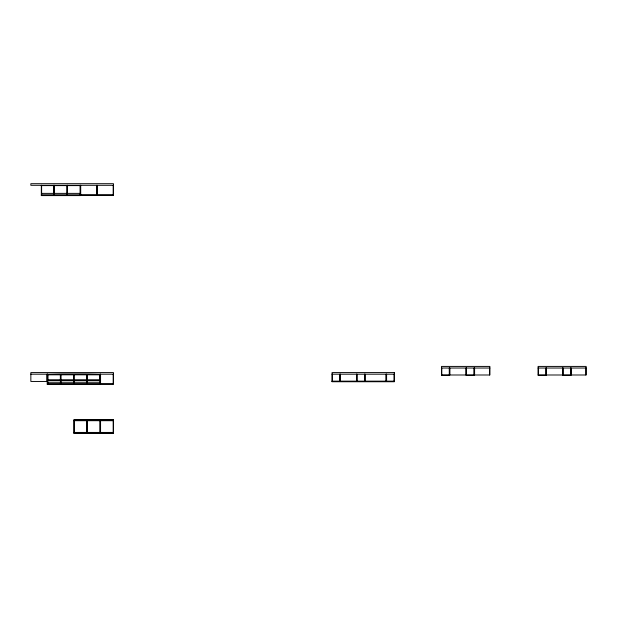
<?xml version="1.0" encoding="UTF-8"?>
<svg xmlns="http://www.w3.org/2000/svg" width="617" height="617" viewBox="0 0 617 617"><rect width="100%" height="100%" fill="white"/><g stroke="black" fill="none" stroke-linecap="round" stroke-linejoin="round"><path stroke-width="0.93" d="M113.466 185.308L30.85 185.308L30.85 183.696L113.466 183.696L113.466 195.304L80.411 195.304M41.331 185.601L53.748 185.601M54.327 185.601L66.937 185.601M67.515 185.601L80.125 185.601M41.617 193.376L53.748 193.376M54.327 193.376L66.937 193.376M67.515 193.376L80.125 193.376M41.331 194.987L113.466 194.987M41.331 195.273L113.466 195.273M441.51 368.033L489.875 368.033M538.101 368.033L586.15 368.033M30.85 374.195L113.466 374.195M332.046 374.195L394.363 374.195M47.81 374.488L60.42 374.195M99.985 374.488L87.375 374.195M441.51 374.997L489.875 374.997L489.875 366.413L441.51 366.413L441.51 375.283L449.569 375.283L449.569 368.033M538.101 374.997L586.15 374.997L586.15 366.413L538.101 366.413L538.101 375.283L546.161 375.283L546.161 368.033M47.44 379.964L100.193 379.964M332.046 381.159L394.363 381.159M332.046 381.453L394.363 381.453M47.81 382.255L60.42 382.255M60.998 382.255L73.608 382.255M74.187 382.255L86.796 382.255M87.375 382.255L99.985 382.255M113.466 383.867L47.524 383.867L47.524 374.195M47.586 384.16L113.466 384.16L113.466 372.583L30.85 372.583L30.85 381.453L46.977 381.453L46.977 374.195M73.901 420.115L113.466 420.115M73.901 420.401L113.466 420.401M73.901 420.694L113.466 420.694M73.901 432.432L113.466 432.432M73.901 432.725L113.466 432.725M73.901 433.011L113.466 433.011M585.857 368.033L585.857 374.997M571.188 368.033L571.188 374.997M570.895 368.033L570.895 375.283L562.835 375.283L562.835 368.033M570.609 368.033L570.609 374.997M563.128 368.033L563.128 374.997M562.542 368.033L562.542 374.997M546.454 368.033L546.454 374.997M545.875 368.033L545.875 374.997M538.394 368.033L538.394 374.997M489.589 368.033L489.589 374.997M474.596 368.033L474.596 374.997M474.303 368.033L474.303 375.283L466.244 375.283L466.244 368.033M474.01 368.033L474.01 374.997M466.529 368.033L466.529 374.997M465.951 368.033L465.951 374.997M449.862 368.033L449.862 374.997M449.276 368.033L449.276 374.997M441.795 368.033L441.795 374.997M394.078 374.195L394.078 381.159M386.597 374.195L386.597 381.159M386.304 374.195L386.304 381.453M386.011 374.195L386.011 381.159M365.133 374.195L365.133 381.159M364.84 374.195L364.84 381.453M364.554 374.195L364.554 381.159M357.073 374.195L357.073 381.159M356.78 374.195L356.78 381.453M356.495 374.195L356.495 381.159M340.399 374.195L340.399 381.159M340.114 374.195L340.114 381.453M339.82 374.195L339.82 381.159M332.339 374.195L332.339 381.159M113.173 185.308L113.173 194.987M113.173 374.195L113.173 383.867M113.173 420.115L113.173 433.011M100.563 374.195L100.563 383.867M100.563 420.115L100.563 433.011M100.278 374.195L100.278 384.484L47.2 384.484L47.2 374.195M100.278 419.822L100.278 433.304M99.985 374.195L99.985 383.867M99.985 420.115L99.985 433.011M99.908 374.804L99.908 379.964M97.231 185.308L97.231 194.987M96.938 185.308L96.938 195.304M96.645 185.308L96.645 194.987M87.375 379.47L87.375 383.867M87.375 420.115L87.375 433.011M87.298 374.804L87.298 379.964M87.005 374.804L87.09 384.16M87.09 419.822L87.09 433.304M86.796 374.195L74.187 374.195M86.796 379.47L86.796 383.867M86.796 420.115L86.796 433.011M86.719 374.804L86.719 379.964M80.704 185.308L80.704 194.987M80.411 185.308L80.411 195.597L41.331 195.597L41.331 185.308M80.125 185.308L80.125 194.987M74.187 379.47L74.187 383.867M74.187 420.115L74.187 433.011M74.109 374.804L74.109 379.964M73.901 379.47L73.901 384.16M73.816 374.804L73.816 380.257M73.608 374.195L60.998 374.195M73.608 379.47L73.608 383.867M73.531 374.804L73.531 379.964M67.515 185.308L67.515 194.987M67.222 185.308L67.222 195.273M66.937 185.308L66.937 194.987M60.921 374.804L60.998 383.867M60.628 374.804L60.713 384.16M60.42 379.47L60.42 383.867M60.343 374.804L60.343 379.964M54.327 185.308L54.327 194.987M54.034 185.308L54.034 195.273M53.748 185.308L53.748 194.987M47.81 374.195L47.81 383.867M47.733 374.804L47.733 379.964M41.617 185.308L41.617 194.987M394.363 372.583L332.046 372.583L332.046 381.738L394.363 381.738L394.363 372.583M100.193 374.804L47.44 374.804L47.509 380.257L100.193 380.257L100.193 374.804M113.466 419.822L73.901 419.822L73.901 433.304L113.466 433.304L113.466 419.822"/></g></svg>
